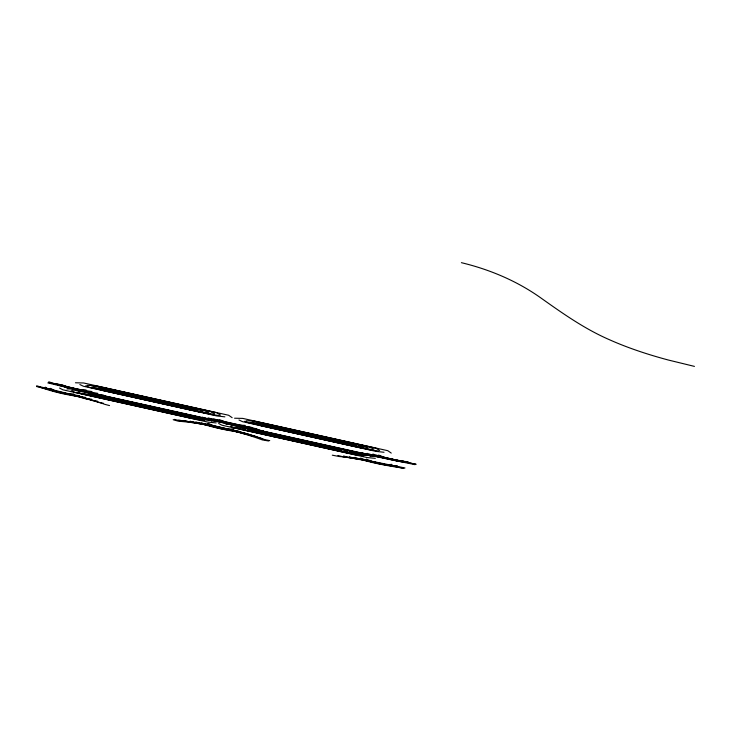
<?xml version="1.0" encoding="UTF-8"?>
<svg xmlns="http://www.w3.org/2000/svg" width="731" height="731" viewBox="0 0 731 731"><rect width="100%" height="100%" fill="white"/><g stroke="black" fill="none" stroke-linecap="round" stroke-linejoin="round"><path stroke-width="1.1" d="M397.198 465.537L391.432 466.022L372.253 461.645L366.386 459.114M391.99 464.377L386.553 464.752L373.084 461.754A940.898 410.329 71.7 0 0 344.411 457.149L337.914 455.495M234.048 428.987L228.374 429.353L214.293 426.219L208.353 423.331M244.072 425.67L238.79 425.908L224.719 422.774L218.386 420.014M402.023 461.06L397.627 461.097L384.168 458.099A940.898 410.329 71.7 0 0 355.485 453.485L350.122 451.466M396.101 465.894C384.095 465.428 371.805 462.595 360.639 458.118M68.084 393.918L73.849 393.982M227.204 429.344L232.97 429.408M238.882 431.171C226.235 430.413 213.379 427.416 201.546 422.856M407.222 462.22L403.156 462.147L384.488 457.99A940.23 410.045 71.7 0 0 361.479 454.006L355.769 451.941M385.712 464.642L390.902 464.733M85.655 397.408C69.089 395.635 52.093 391.935 36.55 385.84M244.775 432.843C228.328 430.952 211.497 427.233 195.817 421.942M75.448 382.779L83.599 382.971L228.648 415.263L232.129 417.666M234.578 418.214L242.719 418.397L387.768 450.689L391.249 453.092M79.725 395.572C67.681 394.85 55.291 392.255 44.198 387.54M87.08 385.374L95.012 385.63L216.796 412.75L220.497 415.08M66.768 388.865L74.699 389.12M246.201 420.8L254.132 421.056L375.926 448.176L379.617 450.506M225.888 424.291L233.819 424.556M86.057 389.952L80.684 389.76L67.215 386.763L61.614 384.67M245.177 425.378L239.805 425.186L225.733 422.052L219.474 419.658M251.089 427.142C238.443 426.063 225.751 422.993 213.754 418.826M274.847 434.707L267.811 434.388A940.898 410.329 71.7 0 0 238.352 426.054L224.28 422.92A940.898 410.329 71.7 0 0 195.597 418.315L191.001 416.04M403.11 460.704L398.313 460.475L384.853 457.478L378.594 455.084M92.892 386.662L100.385 387.065L210.546 411.599L214.686 413.783M72.579 390.162L80.072 390.564L201.866 417.675L206.005 419.868M252.021 422.098L259.514 422.5L369.667 447.025L373.806 449.209M231.709 425.588L239.201 425.99L360.986 453.11L365.125 455.294M262.904 430.623L257.029 430.248A938.96 409.488 71.7 0 0 239.448 425.698L225.367 422.564A938.96 409.488 71.7 0 0 208.07 419.347L202.313 417.136M91.576 399.227L85.737 398.843A938.96 409.488 71.7 0 0 68.157 394.283L36.705 386.571M268.862 432.588L262.621 432.176A940.23 410.045 71.7 0 0 239.119 425.798M104.524 389.257L111.688 389.769L198.594 409.113L203.054 411.197M78.4 391.45L85.564 391.962L195.725 416.496L200.184 418.571M263.644 424.684L270.808 425.195L357.715 444.539L362.183 446.623M237.52 426.886L244.684 427.397L354.846 451.922L359.305 453.997M408.318 461.864C396.321 460.493 384.424 457.533 372.847 454.088M121.739 401.538L115.005 400.972A941.409 410.557 71.7 0 0 79.56 390.518L47.826 382.898M109.741 397.161L103.829 396.641A940.23 410.045 71.7 0 0 80.319 390.263L61.66 386.114L55.318 383.866M115.726 399.272L109.458 398.715A940.898 410.329 71.7 0 0 79.999 390.372M97.863 393.379C81.351 390.573 64.712 387.001 48.758 381.81M256.983 428.805C240.572 425.972 224.115 422.244 208.024 417.904M103.784 395.197L98.338 394.676A938.96 409.488 71.7 0 0 80.757 390.126L48.913 382.541M90.023 394.046L96.757 394.694M249.143 429.472L255.877 430.13M216.212 422.92L207.933 422.107L62.884 389.806L59.54 388.042M250.696 434.653L245.296 434.123A938.96 409.488 71.7 0 0 227.716 429.572L213.123 426.21L207.266 423.688M375.332 458.346L367.053 457.533L222.014 425.241L218.66 423.468M91.932 391.542C79.926 389.961 67.965 387.156 56.406 383.51M207.458 412.96L200.23 412.174L101.7 390.244L97.296 388.426M185.738 416.962L192.957 417.748M366.578 448.386L359.35 447.61L260.821 425.67L256.417 423.861M344.858 452.398L352.077 453.174M224.892 416.844L216.833 415.948L83.416 386.242L79.853 384.543M204.579 420.334L196.52 419.439L74.736 392.328L71.163 390.628M384.022 452.27L375.962 451.374L242.537 421.668L238.973 419.978M363.709 455.76L355.65 454.874L233.856 427.754L230.292 426.054M279.772 437.33L273.476 436.617A943.182 411.325 71.7 0 0 255.612 430.714L223.951 423.03A941.409 410.557 71.7 0 0 189.631 417.949L184.294 416.076M127.779 394.429L134.184 395.197L174.572 404.188L179.799 406.016M107.466 397.929L113.872 398.687L165.891 410.274L171.118 412.101M286.899 429.865L293.305 430.623L333.692 439.614L338.919 441.442M266.587 433.355L272.992 434.113L325.012 445.7L330.238 447.527M98.712 387.96L105.949 388.837L204.488 410.776L208.874 412.485M84.211 392.748L91.448 393.625L189.987 415.564L194.373 417.273M257.833 423.386L265.07 424.263L363.609 446.202L367.995 447.92M243.332 428.174L250.578 429.051L349.107 450.99L353.493 452.708M97.525 401.191L92.097 400.515A940.23 410.045 71.7 0 0 68.595 394.137L49.927 389.979L45.295 387.183M189.037 409.442L195.826 410.365M219.081 415.546L211.46 414.514L89.666 387.393L85.664 385.84M168.724 412.942L175.513 413.865M174.545 414.23L181.325 415.153M198.768 419.037L191.147 418.004L80.986 393.479L76.983 391.926M348.166 444.877L354.946 445.791M378.201 450.972L370.58 449.94L248.787 422.82L244.784 421.266M327.853 448.368L334.634 449.291M333.665 449.666L340.445 450.579M357.888 454.463L350.268 453.43L240.106 428.905L236.104 427.352M110.335 390.546L117.143 391.569L197.242 409.899M116.156 391.843L122.954 392.867M95.843 395.334L102.642 396.357L182.741 414.687M269.456 425.981L276.263 426.995L356.362 445.325M275.276 427.269L282.075 428.293M254.964 430.769L261.771 431.783L341.87 450.113M256.654 436.626L251.546 435.831A940.23 410.045 71.7 0 0 228.045 429.462L213.964 426.328A940.23 410.045 71.7 0 0 190.955 422.344L184.431 420.544M213.269 414.249L205.968 413.106L91.476 387.138M187.145 416.451L179.844 415.309L88.606 394.512M372.39 449.675L365.089 448.532L250.596 422.564M346.266 451.877L338.965 450.735L247.727 429.938M145.222 398.313L150.056 399.089M143.806 398.788L160.939 402.598M172.571 405.193L132.174 396.193M130.721 403.101L135.555 403.877M129.305 403.576L146.447 407.386M145.798 407.651L152.258 408.684M304.343 433.748L309.176 434.516M302.926 434.214L320.059 438.024M331.691 440.619L291.294 431.628M289.841 438.536L294.675 439.304M288.425 439.002L305.567 442.812M304.918 443.077L311.379 444.11M405.001 467.968L373.523 461.608A941.409 410.557 71.7 0 0 339.202 456.528L332.303 455.175M139.411 397.024L168.176 403.43M119.098 400.515L159.486 409.506M298.531 432.45L327.296 438.856M278.219 435.941L318.606 444.941M268.652 441.003L262.319 439.907A941.409 410.557 71.7 0 0 226.875 429.453L212.803 426.319A941.409 410.557 71.7 0 0 178.474 421.239L173.183 419.74M415.025 464.651L383.729 458.236A941.409 410.557 71.7 0 0 349.409 453.156L344.511 451.137M185.391 415.711L191.732 416.862A941.409 410.557 71.7 0 1 226.053 421.942L240.133 425.076A941.409 410.557 71.7 0 1 275.578 435.53L280.859 436.974M103.51 403.311L98.383 402.37A940.898 410.329 71.7 0 0 68.924 394.027L55.455 391.03L50.494 388.344M201.637 411.663L103.108 389.724M360.758 447.089L262.228 425.15M178.793 420.069L186.049 421.467A940.898 410.329 71.7 0 1 214.731 426.072L228.803 429.207A940.898 410.329 71.7 0 1 258.262 437.549L262.639 438.737M269.739 440.638L264.576 439.55A943.182 411.325 71.7 0 0 246.712 433.657L215.06 425.963A941.409 410.557 71.7 0 0 180.731 420.882L174.27 419.384M184.194 407.779L120.551 393.607M343.323 443.205L279.671 429.033M163.881 411.27L111.861 399.693M323.011 446.696L270.991 435.119M694.45 366.395L668.344 360.027A1266.969 287.164 -11.8 0 1 609.398 339.696C584.636 328.95 562.532 313.334 540.638 297.782C516.854 280.932 489.651 269.465 461.389 262.676M109.531 405.577L104.798 404.344A941.409 410.557 71.7 0 0 69.354 393.89L37.793 386.206M316.514 436.151L321.485 437.558M302.022 440.939L306.983 442.346M157.393 400.725L162.355 402.132M142.901 405.513L147.863 406.92M282.614 437.705L287.786 439.267M123.493 402.278L128.665 403.841M343.552 455.97L349.756 457.88A940.23 410.045 71.7 0 1 372.764 461.864M367.145 453.339L373.687 455.45L416.113 464.295L384.926 457.844A938.96 409.488 71.7 0 0 367.629 454.636L361.443 452.562M345.726 442.465L350.551 444.037M186.606 407.039L191.431 408.602M190.106 421.166L196.337 423.222A938.96 409.488 71.7 0 1 213.635 426.438M268.039 426.447L272.882 428.11M259.359 432.533L264.202 434.196M253.547 431.235L258.39 432.898M108.919 391.021L113.762 392.684M100.238 397.097L105.081 398.77M94.418 395.809L99.261 397.472M349.226 456.601L355.019 458.794A938.96 409.488 71.7 0 1 372.326 462.01L403.905 468.324C387.43 465.674 370.553 463.079 354.937 457.368M60.518 385.027L66.53 387.375L208.116 418.826L211.816 421.157M342.784 449.474L347.682 451.411M183.664 414.048L188.561 415.985M196.639 416.515L202.03 418.68A940.23 410.045 71.7 0 1 225.038 422.664L367.236 454.262L370.937 456.592M241.915 428.649L246.32 430.458M82.795 393.214L87.199 395.032M49.406 388.7L54.615 390.921"/></g></svg>
